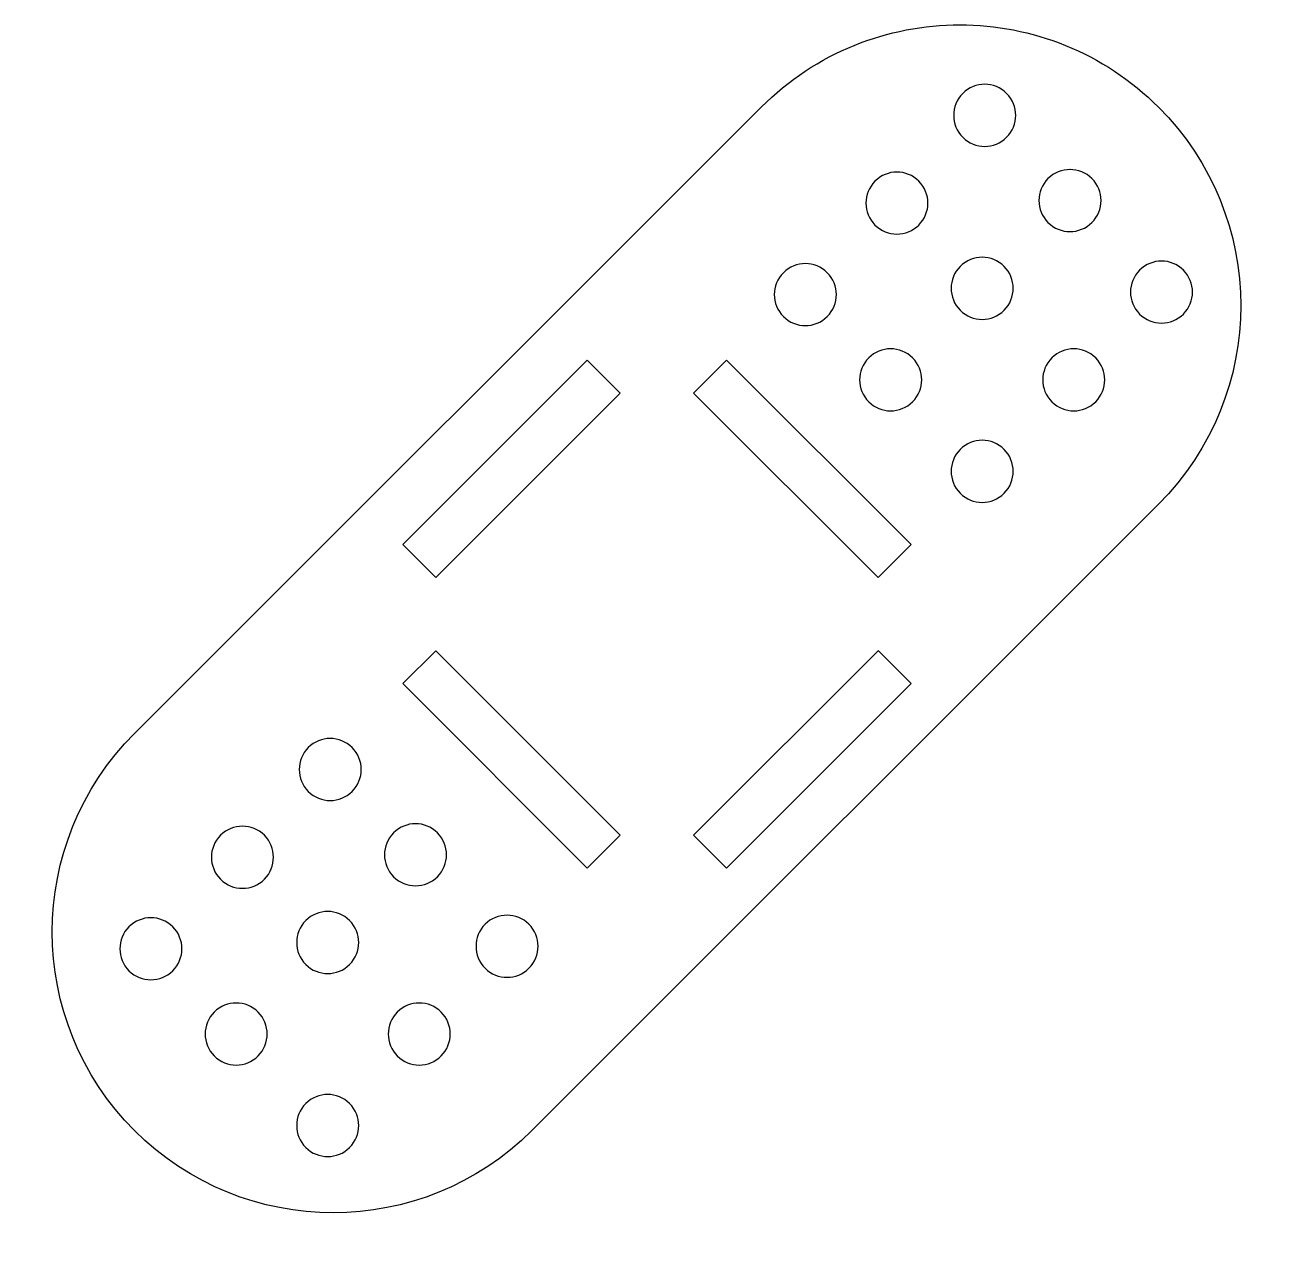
# Model space of a CAD drawing. Header units: centimetres. Extents: x -10.4 to 10.6, y -10.6 to 9.9.
import ezdxf

# ---------------------------------------------------------------- set-up
doc = ezdxf.new("R2010")
doc.units = ezdxf.units.CM
doc.header["$MEASUREMENT"] = 0
doc.layers.add('Layer 1', color=7, linetype='Continuous')

msp = doc.modelspace()

# ---------------------------------------------------------------- linework, layer by layer
at = {"layer": 'Layer 1'}
for points, knots in [([(5.38038, 9.93844), (4.16607, 9.93844), (2.95252, 9.47535), (2.02676, 8.54955), (2.02676, 8.54955), (2.02676, 8.54955), (-8.55618, -2.03199), (-8.55618, -2.03199), (-8.55618, -2.03199), (-10.40778, -3.88367), (-10.40778, -6.88907), (-8.55618, -8.74062), (-8.55618, -8.74062), (-6.70458, -10.59222), (-3.69784, -10.5923), (-1.8462, -8.74062), (-1.8462, -8.74062), (-1.8462, -8.74062), (8.73526, 1.84084), (8.73526, 1.84084), (8.73526, 1.84084), (10.58686, 3.69256), (10.58686, 6.69796), (8.73526, 8.54951), (8.73526, 8.54951), (7.80946, 9.47527), (6.5946, 9.9384), (5.38029, 9.93844), (5.38029, 9.93844), (5.38029, 9.93844), (5.38038, 9.93844), (5.38038, 9.93844)], [0, 0, 0, 0, 0.11111111, 0.11111111, 0.11111111, 0.11111111, 0.22222222, 0.22222222, 0.22222222, 0.22222222, 0.33333333, 0.33333333, 0.33333333, 0.33333333, 0.44444444, 0.44444444, 0.44444444, 0.44444444, 0.55555556, 0.55555556, 0.55555556, 0.55555556, 0.66666667, 0.66666667, 0.66666667, 0.66666667, 0.77777778, 0.77777778, 0.77777778, 0.77777778, 1, 1, 1, 1]), ([(5.80079, 8.93434), (5.93488, 8.93434), (6.06864, 8.88247), (6.17102, 8.78017), (6.17102, 8.78017), (6.37566, 8.57544), (6.37566, 8.24422), (6.17102, 8.03953), (6.17102, 8.03953), (5.96634, 7.83489), (5.63507, 7.83489), (5.43042, 8.03953), (5.43042, 8.03953), (5.22582, 8.24421), (5.22582, 8.57548), (5.43042, 8.78013), (5.43042, 8.78013), (5.5328, 8.88243), (5.66656, 8.93425), (5.80078, 8.93425), (5.80078, 8.93425), (5.80078, 8.93425), (5.80079, 8.93434), (5.80079, 8.93434)], [0, 0, 0, 0, 0.14285714, 0.14285714, 0.14285714, 0.14285714, 0.28571429, 0.28571429, 0.28571429, 0.28571429, 0.42857143, 0.42857143, 0.42857143, 0.42857143, 0.57142857, 0.57142857, 0.57142857, 0.57142857, 0.71428571, 0.71428571, 0.71428571, 0.71428571, 1, 1, 1, 1]), ([(4.31821, 7.45188), (4.4523, 7.45188), (4.58615, 7.40001), (4.68844, 7.29767), (4.68844, 7.29767), (4.89317, 7.09299), (4.89317, 6.76172), (4.68852, 6.55707), (4.68852, 6.55707), (4.48384, 6.35239), (4.15257, 6.35239), (3.94792, 6.55707), (3.94792, 6.55707), (3.74324, 6.76175), (3.74324, 7.09302), (3.94792, 7.29767), (3.94792, 7.29767), (4.05026, 7.39997), (4.18406, 7.45184), (4.31815, 7.45184), (4.31815, 7.45184), (4.31815, 7.45184), (4.31821, 7.45188), (4.31821, 7.45188)], [0, 0, 0, 0, 0.14285714, 0.14285714, 0.14285714, 0.14285714, 0.28571429, 0.28571429, 0.28571429, 0.28571429, 0.42857143, 0.42857143, 0.42857143, 0.42857143, 0.57142857, 0.57142857, 0.57142857, 0.57142857, 0.71428571, 0.71428571, 0.71428571, 0.71428571, 1, 1, 1, 1]), ([(7.24104, 7.49405), (7.37513, 7.49405), (7.50893, 7.44345), (7.61127, 7.34115), (7.61127, 7.34115), (7.81595, 7.13647), (7.81595, 6.80393), (7.61127, 6.59925), (7.61127, 6.59925), (7.40659, 6.39457), (7.07405, 6.39457), (6.86937, 6.59925), (6.86937, 6.59925), (6.66473, 6.80393), (6.66473, 7.13647), (6.86937, 7.34115), (6.86937, 7.34115), (6.97171, 7.44349), (7.10686, 7.49401), (7.241, 7.49401), (7.241, 7.49401), (7.241, 7.49401), (7.24104, 7.49405), (7.24104, 7.49405)], [0, 0, 0, 0, 0.14285714, 0.14285714, 0.14285714, 0.14285714, 0.28571429, 0.28571429, 0.28571429, 0.28571429, 0.42857143, 0.42857143, 0.42857143, 0.42857143, 0.57142857, 0.57142857, 0.57142857, 0.57142857, 0.71428571, 0.71428571, 0.71428571, 0.71428571, 1, 1, 1, 1]), ([(2.7725, 5.90613), (2.90659, 5.90613), (3.04044, 5.85426), (3.14273, 5.75192), (3.14273, 5.75192), (3.34746, 5.54728), (3.34746, 5.21597), (3.14273, 5.01137), (3.14273, 5.01137), (2.93813, 4.80669), (2.60551, 4.80669), (2.40091, 5.01137), (2.40091, 5.01137), (2.19623, 5.21601), (2.19623, 5.54732), (2.40091, 5.75192), (2.40091, 5.75192), (2.50321, 5.85426), (2.63832, 5.90613), (2.77249, 5.90609), (2.77249, 5.90609), (2.77249, 5.90609), (2.7725, 5.90613), (2.7725, 5.90613)], [0, 0, 0, 0, 0.14285714, 0.14285714, 0.14285714, 0.14285714, 0.28571429, 0.28571429, 0.28571429, 0.28571429, 0.42857143, 0.42857143, 0.42857143, 0.42857143, 0.57142857, 0.57142857, 0.57142857, 0.57142857, 0.71428571, 0.71428571, 0.71428571, 0.71428571, 1, 1, 1, 1]), ([(5.7585, 6.01155), (5.89268, 6.01155), (6.02644, 5.96103), (6.12882, 5.85865), (6.12882, 5.85865), (6.33346, 5.65401), (6.33346, 5.32143), (6.12882, 5.11679), (6.12882, 5.11679), (5.92414, 4.91211), (5.5916, 4.91211), (5.38692, 5.11679), (5.38692, 5.11679), (5.18224, 5.32143), (5.18224, 5.65401), (5.38692, 5.85869), (5.38692, 5.85869), (5.48926, 5.96099), (5.62433, 6.01155), (5.75855, 6.01151), (5.75855, 6.01151), (5.75855, 6.01151), (5.7585, 6.01155), (5.7585, 6.01155)], [0, 0, 0, 0, 0.14285714, 0.14285714, 0.14285714, 0.14285714, 0.28571429, 0.28571429, 0.28571429, 0.28571429, 0.42857143, 0.42857143, 0.42857143, 0.42857143, 0.57142857, 0.57142857, 0.57142857, 0.57142857, 0.71428571, 0.71428571, 0.71428571, 0.71428571, 1, 1, 1, 1]), ([(8.78671, 5.9483), (8.9208, 5.9483), (9.05465, 5.89643), (9.15694, 5.79409), (9.15694, 5.79409), (9.36167, 5.58945), (9.36167, 5.25814), (9.15694, 5.05354), (9.15694, 5.05354), (8.95234, 4.84886), (8.62107, 4.84886), (8.41647, 5.05354), (8.41647, 5.05354), (8.21174, 5.25818), (8.21174, 5.58949), (8.41647, 5.79409), (8.41647, 5.79409), (8.51877, 5.89643), (8.65261, 5.9483), (8.7867, 5.94826), (8.7867, 5.94826), (8.7867, 5.94826), (8.78671, 5.9483), (8.78671, 5.9483)], [0, 0, 0, 0, 0.14285714, 0.14285714, 0.14285714, 0.14285714, 0.28571429, 0.28571429, 0.28571429, 0.28571429, 0.42857143, 0.42857143, 0.42857143, 0.42857143, 0.57142857, 0.57142857, 0.57142857, 0.57142857, 0.71428571, 0.71428571, 0.71428571, 0.71428571, 1, 1, 1, 1]), ([(4.21148, 4.4658), (4.34557, 4.4658), (4.48072, 4.41393), (4.58311, 4.31163), (4.58311, 4.31163), (4.78775, 4.10695), (4.78775, 3.77568), (4.58311, 3.57103), (4.58311, 3.57103), (4.37843, 3.36639), (4.04589, 3.36639), (3.84121, 3.57103), (3.84121, 3.57103), (3.63653, 3.77571), (3.63653, 4.10698), (3.84121, 4.31163), (3.84121, 4.31163), (3.94355, 4.41397), (4.07735, 4.4658), (4.21144, 4.4658), (4.21144, 4.4658), (4.21144, 4.4658), (4.21148, 4.4658), (4.21148, 4.4658)], [0, 0, 0, 0, 0.14285714, 0.14285714, 0.14285714, 0.14285714, 0.28571429, 0.28571429, 0.28571429, 0.28571429, 0.42857143, 0.42857143, 0.42857143, 0.42857143, 0.57142857, 0.57142857, 0.57142857, 0.57142857, 0.71428571, 0.71428571, 0.71428571, 0.71428571, 1, 1, 1, 1]), ([(7.30425, 4.4658), (7.43834, 4.4658), (7.57214, 4.41393), (7.67448, 4.31163), (7.67448, 4.31163), (7.87916, 4.10695), (7.87916, 3.77568), (7.67448, 3.57103), (7.67448, 3.57103), (7.4698, 3.36639), (7.13853, 3.36639), (6.93388, 3.57103), (6.93388, 3.57103), (6.72924, 3.77571), (6.72924, 4.10698), (6.93388, 4.31163), (6.93388, 4.31163), (7.03622, 4.41397), (7.17002, 4.4658), (7.3042, 4.4658), (7.3042, 4.4658), (7.3042, 4.4658), (7.30425, 4.4658), (7.30425, 4.4658)], [0, 0, 0, 0, 0.14285714, 0.14285714, 0.14285714, 0.14285714, 0.28571429, 0.28571429, 0.28571429, 0.28571429, 0.42857143, 0.42857143, 0.42857143, 0.42857143, 0.57142857, 0.57142857, 0.57142857, 0.57142857, 0.71428571, 0.71428571, 0.71428571, 0.71428571, 1, 1, 1, 1]), ([(-0.91066, 4.27604), (-0.91066, 4.27604), (-0.3532, 3.71858), (-0.3532, 3.71858), (-0.3532, 3.71858), (-0.3532, 3.71858), (-3.46971, 0.60216), (-3.46971, 0.60216), (-3.46971, 0.60216), (-3.46971, 0.60216), (-4.02717, 1.15962), (-4.02717, 1.15962), (-4.02717, 1.15962), (-4.02717, 1.15962), (-0.9107, 4.27609), (-0.9107, 4.27609), (-0.9107, 4.27609), (-0.9107, 4.27609), (-0.91066, 4.27604), (-0.91066, 4.27604)], [0, 0, 0, 0, 0.16666667, 0.16666667, 0.16666667, 0.16666667, 0.33333333, 0.33333333, 0.33333333, 0.33333333, 0.5, 0.5, 0.5, 0.5, 0.66666667, 0.66666667, 0.66666667, 0.66666667, 1, 1, 1, 1]), ([(1.44147, 4.27604), (1.44147, 4.27604), (4.55802, 1.15957), (4.55802, 1.15957), (4.55802, 1.15957), (4.55802, 1.15957), (4.00056, 0.60211), (4.00056, 0.60211), (4.00056, 0.60211), (4.00056, 0.60211), (0.88414, 3.71862), (0.88414, 3.71862), (0.88414, 3.71862), (0.88414, 3.71862), (1.44147, 4.27608), (1.44147, 4.27608), (1.44147, 4.27608), (1.44147, 4.27608), (1.44147, 4.27604), (1.44147, 4.27604)], [0, 0, 0, 0, 0.16666667, 0.16666667, 0.16666667, 0.16666667, 0.33333333, 0.33333333, 0.33333333, 0.33333333, 0.5, 0.5, 0.5, 0.5, 0.66666667, 0.66666667, 0.66666667, 0.66666667, 1, 1, 1, 1]), ([(5.7585, 2.92009), (5.89259, 2.92009), (6.02639, 2.86822), (6.12873, 2.76592), (6.12873, 2.76592), (6.33341, 2.56124), (6.33341, 2.22997), (6.12873, 2.02532), (6.12873, 2.02532), (5.92409, 1.82072), (5.59151, 1.82072), (5.38687, 2.02532), (5.38687, 2.02532), (5.18219, 2.23005), (5.18219, 2.56127), (5.38687, 2.76596), (5.38687, 2.76596), (5.48921, 2.8683), (5.62428, 2.92013), (5.7585, 2.92013), (5.7585, 2.92013), (5.7585, 2.92013), (5.7585, 2.92009), (5.7585, 2.92009)], [0, 0, 0, 0, 0.14285714, 0.14285714, 0.14285714, 0.14285714, 0.28571429, 0.28571429, 0.28571429, 0.28571429, 0.42857143, 0.42857143, 0.42857143, 0.42857143, 0.57142857, 0.57142857, 0.57142857, 0.57142857, 0.71428571, 0.71428571, 0.71428571, 0.71428571, 1, 1, 1, 1]), ([(-3.46971, -0.63522), (-3.46971, -0.63522), (-0.35329, -3.75169), (-0.35329, -3.75169), (-0.35329, -3.75169), (-0.35329, -3.75169), (-0.91075, -4.30902), (-0.91075, -4.30902), (-0.91075, -4.30902), (-0.91075, -4.30902), (-4.02704, -1.19125), (-4.02704, -1.19125), (-4.02704, -1.19125), (-4.02704, -1.19125), (-3.46958, -0.63514), (-3.46958, -0.63514), (-3.46958, -0.63514), (-3.46958, -0.63514), (-3.46971, -0.63522), (-3.46971, -0.63522)], [0, 0, 0, 0, 0.16666667, 0.16666667, 0.16666667, 0.16666667, 0.33333333, 0.33333333, 0.33333333, 0.33333333, 0.5, 0.5, 0.5, 0.5, 0.66666667, 0.66666667, 0.66666667, 0.66666667, 1, 1, 1, 1]), ([(4.0006, -0.63383), (4.0006, -0.63383), (4.55806, -1.19129), (4.55806, -1.19129), (4.55806, -1.19129), (4.55806, -1.19129), (1.44016, -4.30911), (1.44016, -4.30911), (1.44016, -4.30911), (1.44016, -4.30911), (0.88413, -3.75165), (0.88413, -3.75165), (0.88413, -3.75165), (0.88413, -3.75165), (4.00055, -0.63388), (4.00055, -0.63388), (4.00055, -0.63388), (4.00055, -0.63388), (4.0006, -0.63383), (4.0006, -0.63383)], [0, 0, 0, 0, 0.16666667, 0.16666667, 0.16666667, 0.16666667, 0.33333333, 0.33333333, 0.33333333, 0.33333333, 0.5, 0.5, 0.5, 0.5, 0.66666667, 0.66666667, 0.66666667, 0.66666667, 1, 1, 1, 1]), ([(-5.2513, -2.11768), (-5.11721, -2.11768), (-4.98341, -2.16811), (-4.88107, -2.2705), (-4.88107, -2.2705), (-4.67639, -2.47514), (-4.67639, -2.80772), (-4.88107, -3.0124), (-4.88107, -3.0124), (-5.08575, -3.21704), (-5.41702, -3.21704), (-5.62167, -3.0124), (-5.62167, -3.0124), (-5.82631, -2.80772), (-5.82631, -2.47518), (-5.62167, -2.2705), (-5.62167, -2.2705), (-5.51933, -2.16816), (-5.38553, -2.11764), (-5.25135, -2.11764), (-5.25135, -2.11764), (-5.25135, -2.11764), (-5.2513, -2.11768), (-5.2513, -2.11768)], [0, 0, 0, 0, 0.14285714, 0.14285714, 0.14285714, 0.14285714, 0.28571429, 0.28571429, 0.28571429, 0.28571429, 0.42857143, 0.42857143, 0.42857143, 0.42857143, 0.57142857, 0.57142857, 0.57142857, 0.57142857, 0.71428571, 0.71428571, 0.71428571, 0.71428571, 1, 1, 1, 1]), ([(-3.81106, -3.55792), (-3.67697, -3.55792), (-3.54312, -3.60844), (-3.44083, -3.71078), (-3.44083, -3.71078), (-3.2361, -3.91546), (-3.2361, -4.248), (-3.44083, -4.45268), (-3.44083, -4.45268), (-3.64543, -4.65732), (-3.9767, -4.65732), (-4.1813, -4.45268), (-4.1813, -4.45268), (-4.38603, -4.248), (-4.38603, -3.91546), (-4.1813, -3.71078), (-4.1813, -3.71078), (-4.079, -3.60844), (-3.94516, -3.55792), (-3.81107, -3.55792), (-3.81107, -3.55792), (-3.81107, -3.55792), (-3.81106, -3.55792), (-3.81106, -3.55792)], [0, 0, 0, 0, 0.14285714, 0.14285714, 0.14285714, 0.14285714, 0.28571429, 0.28571429, 0.28571429, 0.28571429, 0.42857143, 0.42857143, 0.42857143, 0.42857143, 0.57142857, 0.57142857, 0.57142857, 0.57142857, 0.71428571, 0.71428571, 0.71428571, 0.71428571, 1, 1, 1, 1]), ([(-6.73385, -3.60009), (-6.59967, -3.60009), (-6.46591, -3.65061), (-6.36353, -3.75295), (-6.36353, -3.75295), (-6.15889, -3.95763), (-6.15889, -4.29017), (-6.36353, -4.49485), (-6.36353, -4.49485), (-6.56821, -4.69949), (-6.89948, -4.69949), (-7.10413, -4.49485), (-7.10413, -4.49485), (-7.30873, -4.29017), (-7.30873, -3.95763), (-7.10413, -3.75295), (-7.10413, -3.75295), (-7.00175, -3.65061), (-6.86799, -3.60009), (-6.73381, -3.60009), (-6.73381, -3.60009), (-6.73381, -3.60009), (-6.73385, -3.60009), (-6.73385, -3.60009)], [0, 0, 0, 0, 0.14285714, 0.14285714, 0.14285714, 0.14285714, 0.28571429, 0.28571429, 0.28571429, 0.28571429, 0.42857143, 0.42857143, 0.42857143, 0.42857143, 0.57142857, 0.57142857, 0.57142857, 0.57142857, 0.71428571, 0.71428571, 0.71428571, 0.71428571, 1, 1, 1, 1]), ([(-8.2796, -5.1458), (-8.14551, -5.1458), (-8.01166, -5.1964), (-7.90928, -5.2987), (-7.90928, -5.2987), (-7.70464, -5.50338), (-7.70464, -5.83592), (-7.90928, -6.0406), (-7.90928, -6.0406), (-8.11396, -6.24528), (-8.44523, -6.24528), (-8.64988, -6.0406), (-8.64988, -6.0406), (-8.85456, -5.83592), (-8.85456, -5.50338), (-8.64988, -5.2987), (-8.64988, -5.2987), (-8.54754, -5.19636), (-8.41374, -5.14584), (-8.27965, -5.14584), (-8.27965, -5.14584), (-8.27965, -5.14584), (-8.2796, -5.1458), (-8.2796, -5.1458)], [0, 0, 0, 0, 0.14285714, 0.14285714, 0.14285714, 0.14285714, 0.28571429, 0.28571429, 0.28571429, 0.28571429, 0.42857143, 0.42857143, 0.42857143, 0.42857143, 0.57142857, 0.57142857, 0.57142857, 0.57142857, 0.71428571, 0.71428571, 0.71428571, 0.71428571, 1, 1, 1, 1]), ([(-5.29351, -5.04038), (-5.15942, -5.04038), (-5.02562, -5.09098), (-4.92328, -5.19328), (-4.92328, -5.19328), (-4.7186, -5.39796), (-4.7186, -5.7305), (-4.92328, -5.93518), (-4.92328, -5.93518), (-5.12796, -6.13986), (-5.45923, -6.13986), (-5.66388, -5.93518), (-5.66388, -5.93518), (-5.86852, -5.7305), (-5.86852, -5.39796), (-5.66388, -5.19328), (-5.66388, -5.19328), (-5.56154, -5.09094), (-5.42774, -5.04042), (-5.29356, -5.04042), (-5.29356, -5.04042), (-5.29356, -5.04042), (-5.29351, -5.04038), (-5.29351, -5.04038)], [0, 0, 0, 0, 0.14285714, 0.14285714, 0.14285714, 0.14285714, 0.28571429, 0.28571429, 0.28571429, 0.28571429, 0.42857143, 0.42857143, 0.42857143, 0.42857143, 0.57142857, 0.57142857, 0.57142857, 0.57142857, 0.71428571, 0.71428571, 0.71428571, 0.71428571, 1, 1, 1, 1]), ([(-2.26543, -5.10363), (-2.13125, -5.10363), (-1.99745, -5.15423), (-1.89511, -5.25653), (-1.89511, -5.25653), (-1.69043, -5.46121), (-1.69043, -5.79375), (-1.89511, -5.99843), (-1.89511, -5.99843), (-2.09975, -6.20311), (-2.43098, -6.20311), (-2.63566, -5.99843), (-2.63566, -5.99843), (-2.84034, -5.79375), (-2.84034, -5.46121), (-2.63566, -5.25653), (-2.63566, -5.25653), (-2.53332, -5.15419), (-2.39952, -5.10367), (-2.26543, -5.10367), (-2.26543, -5.10367), (-2.26543, -5.10367), (-2.26543, -5.10363), (-2.26543, -5.10363)], [0, 0, 0, 0, 0.14285714, 0.14285714, 0.14285714, 0.14285714, 0.28571429, 0.28571429, 0.28571429, 0.28571429, 0.42857143, 0.42857143, 0.42857143, 0.42857143, 0.57142857, 0.57142857, 0.57142857, 0.57142857, 0.71428571, 0.71428571, 0.71428571, 0.71428571, 1, 1, 1, 1]), ([(-6.83927, -6.58617), (-6.70518, -6.58617), (-6.57138, -6.63665), (-6.46904, -6.73903), (-6.46904, -6.73903), (-6.26436, -6.94367), (-6.26436, -7.27625), (-6.46904, -7.48089), (-6.46904, -7.48089), (-6.67368, -7.68557), (-7.00491, -7.68557), (-7.20959, -7.48089), (-7.20959, -7.48089), (-7.41419, -7.27625), (-7.41419, -6.94367), (-7.20959, -6.73899), (-7.20959, -6.73899), (-7.10721, -6.63669), (-6.97345, -6.58613), (-6.83927, -6.58613), (-6.83927, -6.58613), (-6.83927, -6.58613), (-6.83927, -6.58617), (-6.83927, -6.58617)], [0, 0, 0, 0, 0.14285714, 0.14285714, 0.14285714, 0.14285714, 0.28571429, 0.28571429, 0.28571429, 0.28571429, 0.42857143, 0.42857143, 0.42857143, 0.42857143, 0.57142857, 0.57142857, 0.57142857, 0.57142857, 0.71428571, 0.71428571, 0.71428571, 0.71428571, 1, 1, 1, 1]), ([(-3.74785, -6.58617), (-3.61376, -6.58617), (-3.47991, -6.63665), (-3.37762, -6.73903), (-3.37762, -6.73903), (-3.17289, -6.94367), (-3.17289, -7.27625), (-3.37762, -7.48089), (-3.37762, -7.48089), (-3.58222, -7.68557), (-3.91349, -7.68557), (-4.11809, -7.48089), (-4.11809, -7.48089), (-4.32282, -7.27625), (-4.32282, -6.94367), (-4.11809, -6.73899), (-4.11809, -6.73899), (-4.01579, -6.63669), (-3.88195, -6.58613), (-3.74786, -6.58613), (-3.74786, -6.58613), (-3.74786, -6.58613), (-3.74785, -6.58617), (-3.74785, -6.58617)], [0, 0, 0, 0, 0.14285714, 0.14285714, 0.14285714, 0.14285714, 0.28571429, 0.28571429, 0.28571429, 0.28571429, 0.42857143, 0.42857143, 0.42857143, 0.42857143, 0.57142857, 0.57142857, 0.57142857, 0.57142857, 0.71428571, 0.71428571, 0.71428571, 0.71428571, 1, 1, 1, 1]), ([(-5.29356, -8.13188), (-5.15947, -8.13188), (-5.02567, -8.18375), (-4.92333, -8.28605), (-4.92333, -8.28605), (-4.71865, -8.49073), (-4.71865, -8.822), (-4.92333, -9.02665), (-4.92333, -9.02665), (-5.12801, -9.23129), (-5.45928, -9.23129), (-5.66393, -9.02665), (-5.66393, -9.02665), (-5.86857, -8.82197), (-5.86857, -8.48943), (-5.66393, -8.28475), (-5.66393, -8.28475), (-5.56159, -8.18237), (-5.42779, -8.13185), (-5.29361, -8.13185), (-5.29361, -8.13185), (-5.29361, -8.13185), (-5.29356, -8.13188), (-5.29356, -8.13188)], [0, 0, 0, 0, 0.14285714, 0.14285714, 0.14285714, 0.14285714, 0.28571429, 0.28571429, 0.28571429, 0.28571429, 0.42857143, 0.42857143, 0.42857143, 0.42857143, 0.57142857, 0.57142857, 0.57142857, 0.57142857, 0.71428571, 0.71428571, 0.71428571, 0.71428571, 1, 1, 1, 1])]:
    msp.add_open_spline(points, degree=3, knots=knots, dxfattribs=at)

doc.saveas('drawing.dxf')
